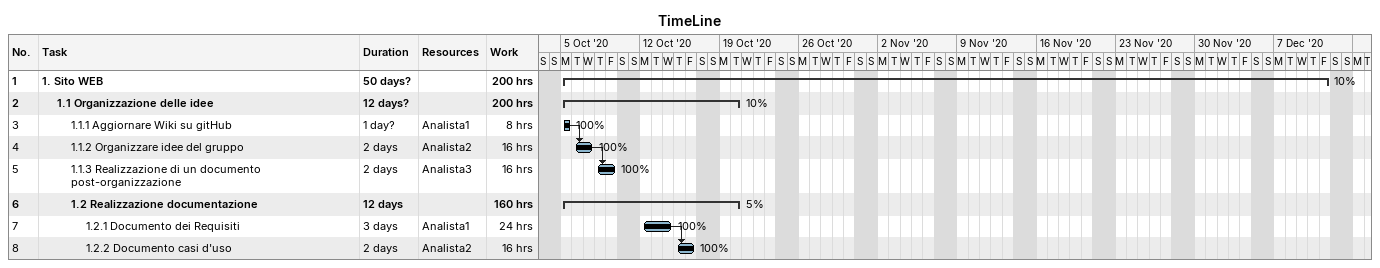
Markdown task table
TimeLine

| ID | Level | Task | Duration | Start | Finish | Predecessors | Resources | % complete | Work (h) |
|---|---|---|---|---|---|---|---|---|---|
| 1 | 1 | **1. Sito WEB** | 50d? | 2020-10-05 | 2020-12-11 |  |  | 10 | 200 |
| 2 | 2 | **1.1 Organizzazione delle idee** | 12d? | 2020-10-05 | 2020-10-20 |  |  | 10 | 200 |
| 3 | 3 | 1.1.1 Aggiornare Wiki su gitHub | 1d? | 2020-10-05 | 2020-10-05 |  | Analista1 | 100 | 8 |
| 4 | 3 | 1.1.2 Organizzare idee del gruppo | 2d | 2020-10-06 | 2020-10-07 | 3 | Analista2 | 100 | 16 |
| 5 | 3 | 1.1.3 Realizzazione di un documento post-organizzazione | 2d | 2020-10-08 | 2020-10-09 | 4 | Analista3 | 100 | 16 |
| 6 | 3 | **1.2 Realizzazione documentazione** | 12d | 2020-10-05 | 2020-10-20 |  |  | 5 | 160 |
| 7 | 4 | 1.2.1 Documento dei Requisiti | 3d | 2020-10-12 | 2020-10-14 |  | Analista1 | 100 | 24 |
| 8 | 4 | 1.2.2 Documento casi d'uso | 2d | 2020-10-15 | 2020-10-16 | 7 | Analista2 | 100 | 16 |
